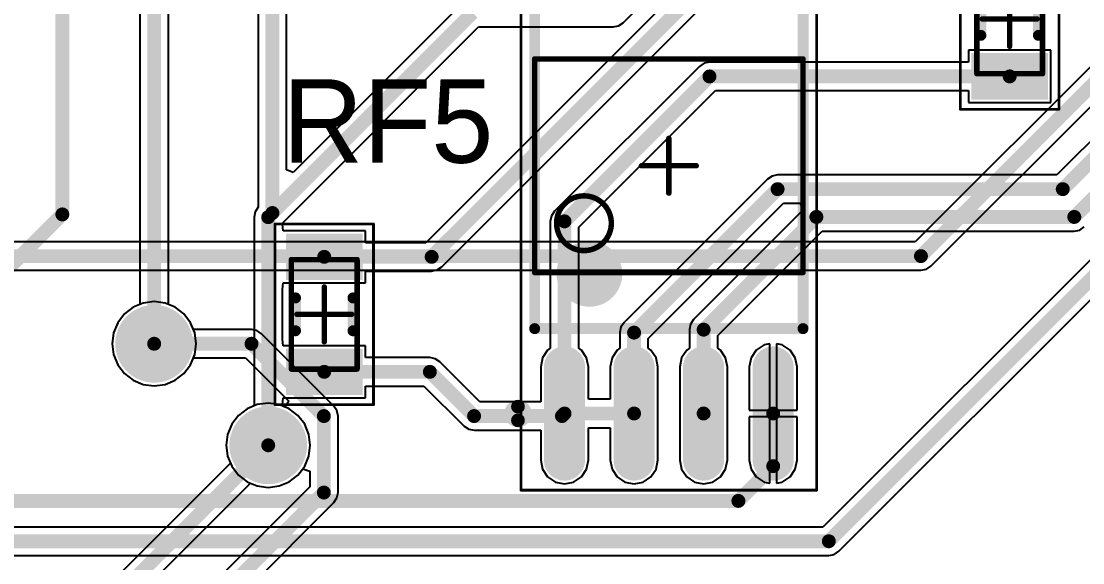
# Model space of a CAD drawing. Header units: millimetres. Extents: x 2.5 to 14.5, y 1.2 to 4.8.
# Drawn here: x 5.234 to 5.998, y 1.87 to 2.259 of the extents above; entities that cross this region are included whole.
import ezdxf

# ---------------------------------------------------------------- set-up
doc = ezdxf.new("R2010")
doc.units = ezdxf.units.MM
doc.header["$MEASUREMENT"] = 0
for name, color, linetype in [('BottomLayer', 5, 'Continuous'), ('BottomSolder', 6, 'Continuous'), ('ConnectLayer', 7, 'Continuous'), ('Mechanical13', 56, 'Continuous'), ('Mechanical15', 56, 'Continuous'), ('MultiLayer', 9, 'Continuous'), ('TopLayer', 1, 'Continuous'), ('TopOverlay', 2, 'Continuous'), ('TopPaste', 8, 'Continuous'), ('TopSolder', 216, 'Continuous'), ('ViaHoleLayer', 16, 'Continuous')]:
    doc.layers.add(name, color=color, linetype=linetype)

# ---------------------------------------------------------------- blocks, each defined once
blk = doc.blocks.new('RESC_0805_2012_19')
at = {"layer": 'Mechanical13', "const_width": 0.00394}
for points in [[(-0.03937, -0.02362), (-0.03937, 0.02362)], [(0.03937, 0.02362), (-0.03937, 0.02362)], [(0.03937, -0.02362), (0.03937, 0.02362)], [(0.03937, -0.02362), (-0.03937, -0.02362)]]:
    blk.add_lwpolyline(points, dxfattribs=at)
at = {"layer": 'Mechanical13', "const_width": 0.00197}
for points in [[(-0.04035, 0.02362, 1), (-0.03839, 0.02362, 1)], [(-0.04035, 0.02362, 1), (-0.03839, 0.02362, 1)], [(0.03839, 0.02362, 1), (0.04035, 0.02362, 1)], [(0.03839, 0.02362, 1), (0.04035, 0.02362, 1)], [(-0.04035, -0.02362, 1), (-0.03839, -0.02362, 1)], [(-0.04035, -0.02362, 1), (-0.03839, -0.02362, 1)], [(0.03839, -0.02362, 1), (0.04035, -0.02362, 1)], [(0.03839, -0.02362, 1), (0.04035, -0.02362, 1)]]:
    blk.add_lwpolyline(points, format="xyb", close=True, dxfattribs=at)
at = {"layer": 'Mechanical15'}
for points, const_width in [([(-0.06496, -0.03543), (-0.06496, 0.03543)], 0.00197), ([(0.06496, 0.03543), (-0.06496, 0.03543)], 0.00197), ([(0.06496, -0.03543), (0.06496, 0.03543)], 0.00197), ([(0, -0.01968), (0, 0.01969)], 0.00394), ([(0.01969, 0), (-0.01968, 0)], 0.00394), ([(0.06496, -0.03543), (-0.06496, -0.03543)], 0.00197)]:
    blk.add_lwpolyline(points, dxfattribs=dict(at, const_width=const_width))
for points, const_width in [([(-0.06545, 0.03543, 1), (-0.06447, 0.03543, 1)], 0.000984), ([(-0.06545, 0.03543, 1), (-0.06447, 0.03543, 1)], 0.000984), ([(0.06447, 0.03543, 1), (0.06545, 0.03543, 1)], 0.000984), ([(0.06447, 0.03543, 1), (0.06545, 0.03543, 1)], 0.000984), ([(-0.00098, 0.01969, 1), (0.00098, 0.01969, 1)], 0.00197), ([(-0.02067, 0, 1), (-0.0187, 0, 1)], 0.00197), ([(0.0187, 0, 1), (0.02067, 0, 1)], 0.00197), ([(-0.00098, -0.01968, 1), (0.00098, -0.01968, 1)], 0.00197), ([(-0.06545, -0.03543, 1), (-0.06447, -0.03543, 1)], 0.000984), ([(-0.06545, -0.03543, 1), (-0.06447, -0.03543, 1)], 0.000984), ([(0.06447, -0.03543, 1), (0.06545, -0.03543, 1)], 0.000984), ([(0.06447, -0.03543, 1), (0.06545, -0.03543, 1)], 0.000984)]:
    blk.add_lwpolyline(points, format="xyb", close=True, dxfattribs=dict(at, const_width=const_width))
at = {"layer": 'TopLayer'}
for points in [[(-0.02756, -0.02461), (-0.02756, 0.02461), (-0.05512, -0.02461), (-0.05512, 0.02461)], [(0.05512, -0.02461), (0.05512, 0.02461), (0.02756, -0.02461), (0.02756, 0.02461)]]:
    blk.add_solid(points, dxfattribs=at)
at = {"layer": 'TopOverlay', "const_width": 0.00787}
for points in [[(0.01181, 0.02067), (-0.01181, 0.02067)], [(0.01181, -0.02067), (-0.01181, -0.02067)]]:
    blk.add_lwpolyline(points, dxfattribs=at)
at = {"layer": 'TopOverlay', "const_width": 0.00394}
for points in [[(-0.01378, 0.02067, 1), (-0.00984, 0.02067, 1)], [(0.00984, 0.02067, 1), (0.01378, 0.02067, 1)], [(-0.01378, -0.02067, 1), (-0.00984, -0.02067, 1)], [(0.00984, -0.02067, 1), (0.01378, -0.02067, 1)]]:
    blk.add_lwpolyline(points, format="xyb", close=True, dxfattribs=at)
at = {"layer": 'TopPaste'}
for points in [[(-0.02756, -0.02461), (-0.02756, 0.02461), (-0.05512, -0.02461), (-0.05512, 0.02461)], [(0.05512, -0.02461), (0.05512, 0.02461), (0.02756, -0.02461), (0.02756, 0.02461)]]:
    blk.add_solid(points, dxfattribs=at)
at = {"layer": 'TopSolder'}
for points in [[(-0.02461, -0.02756), (-0.02461, 0.02756), (-0.05807, -0.02756), (-0.05807, 0.02756)], [(0.05807, -0.02756), (0.05807, 0.02756), (0.02461, -0.02756), (0.02461, 0.02756)]]:
    blk.add_solid(points, dxfattribs=at)
blk = doc.blocks.new('RESC_0805_2012_24')
at = {"layer": 'Mechanical13', "const_width": 0.00394}
for points in [[(-0.03937, -0.02362), (-0.03937, 0.02362)], [(0.03937, 0.02362), (-0.03937, 0.02362)], [(0.03937, -0.02362), (0.03937, 0.02362)], [(0.03937, -0.02362), (-0.03937, -0.02362)]]:
    blk.add_lwpolyline(points, dxfattribs=at)
at = {"layer": 'Mechanical13', "const_width": 0.00197}
for points in [[(-0.04035, 0.02362, 1), (-0.03839, 0.02362, 1)], [(-0.04035, 0.02362, 1), (-0.03839, 0.02362, 1)], [(0.03839, 0.02362, 1), (0.04035, 0.02362, 1)], [(0.03839, 0.02362, 1), (0.04035, 0.02362, 1)], [(-0.04035, -0.02362, 1), (-0.03839, -0.02362, 1)], [(-0.04035, -0.02362, 1), (-0.03839, -0.02362, 1)], [(0.03839, -0.02362, 1), (0.04035, -0.02362, 1)], [(0.03839, -0.02362, 1), (0.04035, -0.02362, 1)]]:
    blk.add_lwpolyline(points, format="xyb", close=True, dxfattribs=at)
at = {"layer": 'Mechanical15'}
for points, const_width in [([(-0.06496, -0.03543), (-0.06496, 0.03543)], 0.00197), ([(0.06496, 0.03543), (-0.06496, 0.03543)], 0.00197), ([(0.06496, -0.03543), (0.06496, 0.03543)], 0.00197), ([(0, -0.01968), (0, 0.01969)], 0.00394), ([(0.01969, 0), (-0.01968, 0)], 0.00394), ([(0.06496, -0.03543), (-0.06496, -0.03543)], 0.00197)]:
    blk.add_lwpolyline(points, dxfattribs=dict(at, const_width=const_width))
for points, const_width in [([(-0.06545, 0.03543, 1), (-0.06447, 0.03543, 1)], 0.000984), ([(-0.06545, 0.03543, 1), (-0.06447, 0.03543, 1)], 0.000984), ([(0.06447, 0.03543, 1), (0.06545, 0.03543, 1)], 0.000984), ([(0.06447, 0.03543, 1), (0.06545, 0.03543, 1)], 0.000984), ([(-0.00098, 0.01969, 1), (0.00098, 0.01969, 1)], 0.00197), ([(-0.02067, 0, 1), (-0.0187, 0, 1)], 0.00197), ([(0.0187, 0, 1), (0.02067, 0, 1)], 0.00197), ([(-0.00098, -0.01968, 1), (0.00098, -0.01968, 1)], 0.00197), ([(-0.06545, -0.03543, 1), (-0.06447, -0.03543, 1)], 0.000984), ([(-0.06545, -0.03543, 1), (-0.06447, -0.03543, 1)], 0.000984), ([(0.06447, -0.03543, 1), (0.06545, -0.03543, 1)], 0.000984), ([(0.06447, -0.03543, 1), (0.06545, -0.03543, 1)], 0.000984)]:
    blk.add_lwpolyline(points, format="xyb", close=True, dxfattribs=dict(at, const_width=const_width))
at = {"layer": 'TopLayer'}
for points in [[(-0.02756, -0.02461), (-0.02756, 0.02461), (-0.05512, -0.02461), (-0.05512, 0.02461)], [(0.05512, -0.02461), (0.05512, 0.02461), (0.02756, -0.02461), (0.02756, 0.02461)]]:
    blk.add_solid(points, dxfattribs=at)
at = {"layer": 'TopOverlay', "const_width": 0.00787}
for points in [[(0.01181, 0.02067), (-0.01181, 0.02067)], [(0.01181, -0.02067), (-0.01181, -0.02067)]]:
    blk.add_lwpolyline(points, dxfattribs=at)
at = {"layer": 'TopOverlay', "const_width": 0.00394}
for points in [[(-0.01378, 0.02067, 1), (-0.00984, 0.02067, 1)], [(0.00984, 0.02067, 1), (0.01378, 0.02067, 1)], [(-0.01378, -0.02067, 1), (-0.00984, -0.02067, 1)], [(0.00984, -0.02067, 1), (0.01378, -0.02067, 1)]]:
    blk.add_lwpolyline(points, format="xyb", close=True, dxfattribs=at)
at = {"layer": 'TopPaste'}
for points in [[(-0.02756, -0.02461), (-0.02756, 0.02461), (-0.05512, -0.02461), (-0.05512, 0.02461)], [(0.05512, -0.02461), (0.05512, 0.02461), (0.02756, -0.02461), (0.02756, 0.02461)]]:
    blk.add_solid(points, dxfattribs=at)
at = {"layer": 'TopSolder'}
for points in [[(-0.02461, -0.02756), (-0.02461, 0.02756), (-0.05807, -0.02756), (-0.05807, 0.02756)], [(0.05807, -0.02756), (0.05807, 0.02756), (0.02461, -0.02756), (0.02461, 0.02756)]]:
    blk.add_solid(points, dxfattribs=at)
blk = doc.blocks.new('SOIC127P1030X265_8N_131')
at = {"layer": 'Mechanical13', "const_width": 0.00394}
for points in [[(-0.07677, 0.09646), (-0.07677, -0.09646)], [(-0.07677, 0.09646), (0.07677, 0.09646)], [(0.07677, 0.09646), (0.07677, -0.09646)], [(-0.07677, -0.09646), (0.07677, -0.09646)]]:
    blk.add_lwpolyline(points, dxfattribs=at)
at = {"layer": 'Mechanical13'}
for points, const_width in [([(-0.07776, 0.09646, 1), (-0.07579, 0.09646, 1)], 0.00197), ([(-0.07776, 0.09646, 1), (-0.07579, 0.09646, 1)], 0.00197), ([(0.07579, 0.09646, 1), (0.07776, 0.09646, 1)], 0.00197), ([(0.07579, 0.09646, 1), (0.07776, 0.09646, 1)], 0.00197), ([(-0.02165, 0.06102, 1), (-0.06102, 0.06102, 1)], 0.00394), ([(-0.06201, 0.06102, 1), (-0.06004, 0.06102, 1)], 0.00197), ([(-0.02264, 0.06102, 1), (-0.02067, 0.06102, 1)], 0.00197), ([(-0.07776, -0.09646, 1), (-0.07579, -0.09646, 1)], 0.00197), ([(-0.07776, -0.09646, 1), (-0.07579, -0.09646, 1)], 0.00197), ([(0.07579, -0.09646, 1), (0.07776, -0.09646, 1)], 0.00197), ([(0.07579, -0.09646, 1), (0.07776, -0.09646, 1)], 0.00197)]:
    blk.add_lwpolyline(points, format="xyb", close=True, dxfattribs=dict(at, const_width=const_width))
at = {"layer": 'Mechanical15'}
for points, const_width in [([(-0.23327, 0.1063), (-0.23327, -0.1063)], 0.00197), ([(-0.23327, 0.1063), (0.23327, 0.1063)], 0.00197), ([(0.23327, 0.1063), (0.23327, -0.1063)], 0.00197), ([(0, 0.01968), (0, -0.01969)], 0.00394), ([(-0.01968, 0), (0.01969, 0)], 0.00394), ([(-0.23327, -0.1063), (0.23327, -0.1063)], 0.00197)]:
    blk.add_lwpolyline(points, dxfattribs=dict(at, const_width=const_width))
for points, const_width in [([(-0.23376, 0.1063, 1), (-0.23278, 0.1063, 1)], 0.000984), ([(-0.23376, 0.1063, 1), (-0.23278, 0.1063, 1)], 0.000984), ([(0.23278, 0.1063, 1), (0.23376, 0.1063, 1)], 0.000984), ([(0.23278, 0.1063, 1), (0.23376, 0.1063, 1)], 0.000984), ([(-0.00098, 0.01968, 1), (0.00098, 0.01968, 1)], 0.00197), ([(-0.02067, 0, 1), (-0.0187, 0, 1)], 0.00197), ([(0.0187, 0, 1), (0.02067, 0, 1)], 0.00197), ([(-0.00098, -0.01969, 1), (0.00098, -0.01969, 1)], 0.00197), ([(-0.23376, -0.1063, 1), (-0.23278, -0.1063, 1)], 0.000984), ([(-0.23376, -0.1063, 1), (-0.23278, -0.1063, 1)], 0.000984), ([(0.23278, -0.1063, 1), (0.23376, -0.1063, 1)], 0.000984), ([(0.23278, -0.1063, 1), (0.23376, -0.1063, 1)], 0.000984)]:
    blk.add_lwpolyline(points, format="xyb", close=True, dxfattribs=dict(at, const_width=const_width))
at = {"layer": 'TopLayer', "const_width": 0.02362}
for points in [[(-0.21161, 0.075), (-0.14469, 0.075)], [(0.14469, 0.075), (0.21161, 0.075)], [(-0.21161, 0.025), (-0.14469, 0.025)], [(0.14469, 0.025), (0.21161, 0.025)], [(-0.21161, -0.025), (-0.14469, -0.025)], [(0.14469, -0.025), (0.21161, -0.025)], [(-0.21161, -0.075), (-0.14469, -0.075)], [(0.14469, -0.075), (0.21161, -0.075)]]:
    blk.add_lwpolyline(points, dxfattribs=at)
at = {"layer": 'TopLayer', "const_width": 0.01181}
for points in [[(-0.21752, 0.075, 1), (-0.20571, 0.075, 1)], [(-0.15059, 0.075, 1), (-0.13878, 0.075, 1)], [(0.13878, 0.075, 1), (0.15059, 0.075, 1)], [(0.20571, 0.075, 1), (0.21752, 0.075, 1)], [(-0.21752, 0.025, 1), (-0.20571, 0.025, 1)], [(-0.15059, 0.025, 1), (-0.13878, 0.025, 1)], [(0.13878, 0.025, 1), (0.15059, 0.025, 1)], [(0.20571, 0.025, 1), (0.21752, 0.025, 1)], [(-0.21752, -0.025, 1), (-0.20571, -0.025, 1)], [(-0.15059, -0.025, 1), (-0.13878, -0.025, 1)], [(0.13878, -0.025, 1), (0.15059, -0.025, 1)], [(0.20571, -0.025, 1), (0.21752, -0.025, 1)], [(-0.21752, -0.075, 1), (-0.20571, -0.075, 1)], [(-0.15059, -0.075, 1), (-0.13878, -0.075, 1)], [(0.13878, -0.075, 1), (0.15059, -0.075, 1)], [(0.20571, -0.075, 1), (0.21752, -0.075, 1)]]:
    blk.add_lwpolyline(points, format="xyb", close=True, dxfattribs=at)
at = {"layer": 'TopOverlay'}
for points, const_width in [([(-0.17323, 0.10846, 1), (-0.18307, 0.10846, 1)], 0.00984), ([(-0.18553, 0.10846, 1), (-0.18061, 0.10846, 1)], 0.00492), ([(-0.17569, 0.10846, 1), (-0.17077, 0.10846, 1)], 0.00492), ([(-0.11909, 0.09646, 1), (-0.11516, 0.09646, 1)], 0.00394), ([(-0.11909, 0.09646, 1), (-0.11516, 0.09646, 1)], 0.00394), ([(0.11516, 0.09646, 1), (0.11909, 0.09646, 1)], 0.00394), ([(0.11516, 0.09646, 1), (0.11909, 0.09646, 1)], 0.00394), ([(-0.06594, 0.05709, 1), (-0.08957, 0.05709, 1)], 0.02362), ([(-0.09547, 0.05709, 1), (-0.08366, 0.05709, 1)], 0.01181), ([(-0.07185, 0.05709, 1), (-0.06004, 0.05709, 1)], 0.01181), ([(-0.11909, -0.09646, 1), (-0.11516, -0.09646, 1)], 0.00394), ([(-0.11909, -0.09646, 1), (-0.11516, -0.09646, 1)], 0.00394), ([(0.11516, -0.09646, 1), (0.11909, -0.09646, 1)], 0.00394), ([(0.11516, -0.09646, 1), (0.11909, -0.09646, 1)], 0.00394)]:
    blk.add_lwpolyline(points, format="xyb", close=True, dxfattribs=dict(at, const_width=const_width))
at = {"layer": 'TopOverlay', "const_width": 0.00787}
for points in [[(-0.11713, 0.09646), (-0.11713, -0.09646)], [(-0.11713, 0.09646), (0.11713, 0.09646)], [(0.11713, 0.09646), (0.11713, -0.09646)], [(-0.11713, -0.09646), (0.11713, -0.09646)]]:
    blk.add_lwpolyline(points, dxfattribs=at)
at = {"layer": 'TopPaste', "const_width": 0.02362}
for points in [[(-0.21161, 0.075), (-0.14469, 0.075)], [(0.14469, 0.075), (0.21161, 0.075)], [(-0.21161, 0.025), (-0.14469, 0.025)], [(0.14469, 0.025), (0.21161, 0.025)], [(-0.21161, -0.025), (-0.14469, -0.025)], [(0.14469, -0.025), (0.21161, -0.025)], [(-0.21161, -0.075), (-0.14469, -0.075)], [(0.14469, -0.075), (0.21161, -0.075)]]:
    blk.add_lwpolyline(points, dxfattribs=at)
at = {"layer": 'TopPaste', "const_width": 0.01181}
for points in [[(-0.21752, 0.075, 1), (-0.20571, 0.075, 1)], [(-0.15059, 0.075, 1), (-0.13878, 0.075, 1)], [(0.13878, 0.075, 1), (0.15059, 0.075, 1)], [(0.20571, 0.075, 1), (0.21752, 0.075, 1)], [(-0.21752, 0.025, 1), (-0.20571, 0.025, 1)], [(-0.15059, 0.025, 1), (-0.13878, 0.025, 1)], [(0.13878, 0.025, 1), (0.15059, 0.025, 1)], [(0.20571, 0.025, 1), (0.21752, 0.025, 1)], [(-0.21752, -0.025, 1), (-0.20571, -0.025, 1)], [(-0.15059, -0.025, 1), (-0.13878, -0.025, 1)], [(0.13878, -0.025, 1), (0.15059, -0.025, 1)], [(0.20571, -0.025, 1), (0.21752, -0.025, 1)], [(-0.21752, -0.075, 1), (-0.20571, -0.075, 1)], [(-0.15059, -0.075, 1), (-0.13878, -0.075, 1)], [(0.13878, -0.075, 1), (0.15059, -0.075, 1)], [(0.20571, -0.075, 1), (0.21752, -0.075, 1)]]:
    blk.add_lwpolyline(points, format="xyb", close=True, dxfattribs=at)
at = {"layer": 'TopSolder', "const_width": 0.02953}
for points in [[(-0.21161, 0.075), (-0.14469, 0.075)], [(0.14469, 0.075), (0.21161, 0.075)], [(-0.21161, 0.025), (-0.14469, 0.025)], [(0.14469, 0.025), (0.21161, 0.025)], [(-0.21161, -0.025), (-0.14469, -0.025)], [(0.14469, -0.025), (0.21161, -0.025)], [(-0.21161, -0.075), (-0.14469, -0.075)], [(0.14469, -0.075), (0.21161, -0.075)]]:
    blk.add_lwpolyline(points, dxfattribs=at)
at = {"layer": 'TopSolder', "const_width": 0.01476}
for points in [[(-0.219, 0.075, 1), (-0.20423, 0.075, 1)], [(-0.15207, 0.075, 1), (-0.1373, 0.075, 1)], [(0.1373, 0.075, 1), (0.15207, 0.075, 1)], [(0.20423, 0.075, 1), (0.219, 0.075, 1)], [(-0.219, 0.025, 1), (-0.20423, 0.025, 1)], [(-0.15207, 0.025, 1), (-0.1373, 0.025, 1)], [(0.1373, 0.025, 1), (0.15207, 0.025, 1)], [(0.20423, 0.025, 1), (0.219, 0.025, 1)], [(-0.219, -0.025, 1), (-0.20423, -0.025, 1)], [(-0.15207, -0.025, 1), (-0.1373, -0.025, 1)], [(0.1373, -0.025, 1), (0.15207, -0.025, 1)], [(0.20423, -0.025, 1), (0.219, -0.025, 1)], [(-0.219, -0.075, 1), (-0.20423, -0.075, 1)], [(-0.15207, -0.075, 1), (-0.1373, -0.075, 1)], [(0.1373, -0.075, 1), (0.15207, -0.075, 1)], [(0.20423, -0.075, 1), (0.219, -0.075, 1)]]:
    blk.add_lwpolyline(points, format="xyb", close=True, dxfattribs=at)

msp = doc.modelspace()

# ---------------------------------------------------------------- linework, layer by layer
at = {"layer": 'BottomLayer', "const_width": 0.01}
for points in [[(5.88123, 2.09), (6.72123, 2.93)], [(2.945, 2.09), (5.88123, 2.09)], [(5.33, 2.027), (5.4, 2.027)], [(5.4, 2.027), (5.452, 1.975)], [(5.452, 1.92), (5.452, 1.975)], [(5.08, 1.622), (5.412, 1.954)], [(5.125, 1.593), (5.452, 1.92)]]:
    msp.add_lwpolyline(points, dxfattribs=at)
at = {"layer": 'BottomLayer'}
for points, const_width in [([(5.87873, 2.09, 1), (5.88373, 2.09, 1)], 0.005), ([(5.87873, 2.09, 1), (5.88373, 2.09, 1)], 0.005), ([(5.3175, 2.027, 1), (5.3425, 2.027, 1)], 0.025), ([(5.3275, 2.027, 1), (5.3325, 2.027, 1)], 0.005), ([(5.3975, 2.027, 1), (5.4025, 2.027, 1)], 0.005), ([(5.3975, 2.027, 1), (5.4025, 2.027, 1)], 0.005), ([(5.3995, 1.954, 1), (5.4245, 1.954, 1)], 0.025), ([(5.4495, 1.975, 1), (5.4545, 1.975, 1)], 0.005), ([(5.4495, 1.975, 1), (5.4545, 1.975, 1)], 0.005), ([(5.4095, 1.954, 1), (5.4145, 1.954, 1)], 0.005), ([(5.4495, 1.92, 1), (5.4545, 1.92, 1)], 0.005), ([(5.4495, 1.92, 1), (5.4545, 1.92, 1)], 0.005)]:
    msp.add_lwpolyline(points, format="xyb", close=True, dxfattribs=dict(at, const_width=const_width))
at = {"layer": 'BottomSolder', "const_width": 0.02795}
for points in [[(5.31602, 2.027, 1), (5.34398, 2.027, 1)], [(5.39802, 1.954, 1), (5.42598, 1.954, 1)]]:
    msp.add_lwpolyline(points, format="xyb", close=True, dxfattribs=at)
at = {"layer": 'ConnectLayer'}
for p, q in [((6.71402, 2.93721), (5.877, 2.1002)), ((5.88844, 2.08279), (6.72545, 2.9198)), ((5.7129, 2.28732), (5.52526, 2.09968)), ((5.3198, 2.28), (5.3198, 2.05525)), ((5.3402, 2.05525), (5.3402, 2.27578)), ((5.5367, 2.08228), (5.73221, 2.27779)), ((5.4048, 2.27106), (5.4048, 2.12522)), ((5.4252, 2.15215), (5.4252, 2.27106)), ((5.55179, 2.27221), (5.42982, 2.15023)), ((5.66721, 2.25779), (5.68221, 2.27279)), ((5.4222, 2.11378), (5.56322, 2.2548)), ((5.56322, 2.2548), (5.66, 2.2548)), ((5.66, 2.2548), (5.6639, 2.25558)), ((5.6639, 2.25558), (5.66721, 2.25779)), ((5.97461, 2.23799), (5.91539, 2.23799)), ((5.91539, 2.23799), (5.91539, 2.22941)), ((5.97461, 2.20043), (5.97461, 2.23799)), ((5.72531, 2.22863), (5.722, 2.22642)), ((5.72921, 2.22941), (5.72531, 2.22863)), ((5.91539, 2.22941), (5.72921, 2.22941)), ((5.722, 2.22642), (5.61779, 2.12221)), ((6.0448, 2.21422), (5.97895, 2.14837)), ((5.6352, 2.11078), (5.73344, 2.20902)), ((5.73344, 2.20902), (5.91539, 2.20902)), ((5.91539, 2.20902), (5.91539, 2.20043)), ((5.91539, 2.20043), (5.97461, 2.20043)), ((6.1048, 2.18922), (5.81078, 1.8952)), ((5.82221, 1.87779), (6.12221, 2.17779)), ((5.42982, 2.15023), (5.4252, 2.15215)), ((5.77096, 2.14538), (5.66779, 2.04221)), ((5.77427, 2.14759), (5.77096, 2.14538)), ((5.77817, 2.14837), (5.77427, 2.14759)), ((5.97895, 2.14837), (5.77817, 2.14837)), ((5.40258, 2.1219), (5.4018, 2.118)), ((5.40479, 2.12521), (5.40258, 2.1219)), ((5.4048, 2.12522), (5.40479, 2.12521)), ((5.61779, 2.12221), (5.61558, 2.1189)), ((5.6852, 2.03078), (5.7824, 2.12798)), ((5.79643, 2.12298), (5.71779, 2.04434)), ((5.7824, 2.12798), (5.79436, 2.12798)), ((5.79436, 2.12798), (5.79643, 2.12298)), ((5.4018, 2.118), (5.4018, 1.98225)), ((5.61558, 2.1189), (5.6148, 2.115)), ((5.6148, 2.115), (5.6148, 2.02372)), ((5.4222, 2.11307), (5.4222, 2.11378)), ((5.42266, 2.10827), (5.4222, 2.11307)), ((5.48187, 2.10827), (5.42266, 2.10827)), ((5.48187, 2.09968), (5.48187, 2.10827)), ((5.6352, 2.02372), (5.6352, 2.11078)), ((5.7352, 2.0329), (5.81027, 2.10798)), ((5.81027, 2.10798), (5.99146, 2.10798)), ((5.99146, 2.10798), (5.99536, 2.10875)), ((5.99536, 2.10875), (5.99867, 2.11096)), ((5.877, 2.1002), (2.945, 2.1002)), ((5.52526, 2.09968), (5.48187, 2.09968)), ((2.94922, 2.0798), (5.88123, 2.0798)), ((5.48187, 2.07071), (5.48187, 2.07929)), ((5.48187, 2.07929), (5.52949, 2.07929)), ((5.52949, 2.07929), (5.53339, 2.08007)), ((5.53339, 2.08007), (5.5367, 2.08228)), ((5.88123, 2.0798), (5.88513, 2.08058)), ((5.88513, 2.08058), (5.88844, 2.08279)), ((5.4222, 2.0659), (5.42266, 2.07071)), ((5.42266, 2.07071), (5.4272, 2.07071)), ((5.4272, 2.07071), (5.48187, 2.07071)), ((5.4222, 2.0304), (5.4222, 2.0659)), ((5.31487, 2.05321), (5.3086, 2.0484)), ((5.31487, 2.05321), (5.3086, 2.0484)), ((5.32217, 2.05623), (5.31487, 2.05321)), ((5.3198, 2.05525), (5.31487, 2.05321)), ((5.33, 2.05726), (5.32217, 2.05623)), ((5.33783, 2.05623), (5.33, 2.05726)), ((5.34513, 2.05321), (5.33783, 2.05623)), ((5.34513, 2.05321), (5.3402, 2.05525)), ((5.3514, 2.0484), (5.34513, 2.05321)), ((5.3514, 2.0484), (5.34513, 2.05321)), ((5.3086, 2.0484), (5.3038, 2.04213)), ((5.3086, 2.0484), (5.3038, 2.04213)), ((5.35621, 2.04213), (5.3514, 2.0484)), ((5.35621, 2.04213), (5.3514, 2.0484)), ((5.3038, 2.04213), (5.30077, 2.03483)), ((5.3038, 2.04213), (5.30077, 2.03483)), ((5.35825, 2.0372), (5.35621, 2.04213)), ((5.35923, 2.03483), (5.35621, 2.04213)), ((5.66558, 2.0389), (5.6648, 2.035)), ((5.66779, 2.04221), (5.66558, 2.0389)), ((5.71558, 2.04103), (5.7148, 2.03713)), ((5.71779, 2.04434), (5.71558, 2.04103)), ((5.30077, 2.03483), (5.29974, 2.027)), ((5.30077, 2.03483), (5.29974, 2.027)), ((5.4, 2.0372), (5.35825, 2.0372)), ((5.36026, 2.027), (5.35923, 2.03483)), ((5.4039, 2.03642), (5.4, 2.0372)), ((5.40721, 2.03421), (5.4039, 2.03642)), ((5.45921, 1.98221), (5.40721, 2.03421)), ((5.42266, 2.02559), (5.4222, 2.0304)), ((5.6648, 2.035), (5.6648, 2.02372)), ((5.6852, 2.02372), (5.6852, 2.03078)), ((5.7148, 2.03713), (5.7148, 2.02372)), ((5.7352, 2.02372), (5.7352, 2.0329)), ((5.29974, 2.027), (5.30077, 2.01917)), ((5.29974, 2.027), (5.30077, 2.01917)), ((5.35923, 2.01917), (5.36026, 2.027)), ((5.48187, 2.02559), (5.42266, 2.02559)), ((5.48187, 2.01701), (5.48187, 2.02559)), ((5.61288, 2.02243), (5.60916, 2.01687)), ((5.6148, 2.02372), (5.61288, 2.02243)), ((5.63712, 2.02243), (5.6352, 2.02372)), ((5.64084, 2.01687), (5.63712, 2.02243)), ((5.66288, 2.02243), (5.65916, 2.01687)), ((5.6648, 2.02372), (5.66288, 2.02243)), ((5.68712, 2.02243), (5.6852, 2.02372)), ((5.69084, 2.01687), (5.68712, 2.02243)), ((5.71288, 2.02243), (5.70916, 2.01687)), ((5.7148, 2.02372), (5.71288, 2.02243)), ((5.73712, 2.02243), (5.7352, 2.02372)), ((5.74084, 2.01687), (5.73712, 2.02243)), ((5.76288, 2.02243), (5.75916, 2.01687)), ((5.76844, 2.02615), (5.76288, 2.02243)), ((5.7725, 2.02696), (5.76844, 2.02615)), ((5.7725, 1.97935), (5.7725, 2.02696)), ((5.78156, 2.02615), (5.7775, 2.02696)), ((5.7775, 2.02696), (5.7775, 1.97935)), ((5.78712, 2.02243), (5.78156, 2.02615)), ((5.79084, 2.01687), (5.78712, 2.02243)), ((5.30077, 2.01917), (5.3038, 2.01187)), ((5.30077, 2.01917), (5.3038, 2.01187)), ((5.35621, 2.01187), (5.35923, 2.01917)), ((5.35621, 2.01187), (5.35825, 2.0168)), ((5.35825, 2.0168), (5.39578, 2.0168)), ((5.39578, 2.0168), (5.42685, 1.98573)), ((5.52819, 2.01701), (5.48187, 2.01701)), ((5.53209, 2.01623), (5.52819, 2.01701)), ((5.5354, 2.01402), (5.53209, 2.01623)), ((5.60916, 2.01687), (5.60786, 2.01031)), ((5.64214, 2.01031), (5.64084, 2.01687)), ((5.65916, 2.01687), (5.65786, 2.01031)), ((5.69214, 2.01031), (5.69084, 2.01687)), ((5.70916, 2.01687), (5.70786, 2.01031)), ((5.74214, 2.01031), (5.74084, 2.01687)), ((5.75916, 2.01687), (5.75786, 2.01031)), ((5.79214, 2.01031), (5.79084, 2.01687)), ((5.3038, 2.01187), (5.3086, 2.0056)), ((5.3038, 2.01187), (5.3086, 2.0056)), ((5.3514, 2.0056), (5.35621, 2.01187)), ((5.3514, 2.0056), (5.35621, 2.01187)), ((5.56423, 1.9852), (5.5354, 2.01402)), ((5.60786, 2.01031), (5.60786, 1.9852)), ((5.64214, 1.98705), (5.64214, 2.01031)), ((5.65786, 2.01031), (5.65786, 1.98705)), ((5.69214, 1.94339), (5.69214, 2.01031)), ((5.70786, 2.01031), (5.70786, 1.94339)), ((5.74214, 1.94339), (5.74214, 2.01031)), ((5.75786, 2.01031), (5.75786, 1.97935)), ((5.79214, 1.97935), (5.79214, 2.01031)), ((5.3086, 2.0056), (5.31487, 2.0008)), ((5.3086, 2.0056), (5.31487, 2.0008)), ((5.31487, 2.0008), (5.32217, 1.99777)), ((5.31487, 2.0008), (5.32217, 1.99777)), ((5.33783, 1.99777), (5.34513, 2.0008)), ((5.33783, 1.99777), (5.34513, 2.0008)), ((5.34513, 2.0008), (5.3514, 2.0056)), ((5.34513, 2.0008), (5.3514, 2.0056)), ((5.32217, 1.99777), (5.33, 1.99674)), ((5.32217, 1.99777), (5.33, 1.99674)), ((5.33, 1.99674), (5.33783, 1.99777)), ((5.33, 1.99674), (5.33783, 1.99777)), ((5.48187, 1.98803), (5.48187, 1.99662)), ((5.48187, 1.99662), (5.52397, 1.99662)), ((5.52397, 1.99662), (5.55279, 1.96779)), ((5.412, 1.98426), (5.40417, 1.98323)), ((5.41983, 1.98323), (5.412, 1.98426)), ((5.4222, 1.98323), (5.42266, 1.98803)), ((5.42266, 1.98803), (5.4272, 1.98803)), ((5.42685, 1.98573), (5.42401, 1.9815)), ((5.4272, 1.98803), (5.48187, 1.98803)), ((5.60786, 1.9852), (5.56423, 1.9852)), ((5.65786, 1.98705), (5.64214, 1.98705)), ((5.39687, 1.9802), (5.3906, 1.9754)), ((5.39687, 1.9802), (5.3906, 1.9754)), ((5.40417, 1.98323), (5.39687, 1.9802)), ((5.4018, 1.98225), (5.39687, 1.9802)), ((5.42401, 1.9815), (5.41983, 1.98323)), ((5.4222, 1.98225), (5.4222, 1.98323)), ((5.42713, 1.9802), (5.4222, 1.98225)), ((5.4334, 1.9754), (5.42713, 1.9802)), ((5.46142, 1.9789), (5.45921, 1.98221)), ((5.4622, 1.975), (5.46142, 1.9789)), ((5.75786, 1.97935), (5.7725, 1.97935)), ((5.7775, 1.97935), (5.79214, 1.97935)), ((5.38579, 1.96913), (5.38277, 1.96183)), ((5.38579, 1.96913), (5.38277, 1.96183)), ((5.3906, 1.9754), (5.38579, 1.96913)), ((5.3906, 1.9754), (5.38579, 1.96913)), ((5.4382, 1.96913), (5.4334, 1.9754)), ((5.44123, 1.96183), (5.4382, 1.96913)), ((5.4622, 1.92), (5.4622, 1.975)), ((5.7725, 1.97435), (5.75786, 1.97435)), ((5.75786, 1.97435), (5.75786, 1.94339)), ((5.7725, 1.92674), (5.7725, 1.97435)), ((5.79214, 1.97435), (5.7775, 1.97435)), ((5.7775, 1.97435), (5.7775, 1.92674)), ((5.79214, 1.94339), (5.79214, 1.97435)), ((5.38277, 1.96183), (5.38174, 1.954)), ((5.38277, 1.96183), (5.38174, 1.954)), ((5.44226, 1.954), (5.44123, 1.96183)), ((5.55279, 1.96779), (5.5561, 1.96558)), ((5.5561, 1.96558), (5.56, 1.9648)), ((5.56, 1.9648), (5.60786, 1.9648)), ((5.60786, 1.9648), (5.60786, 1.94339)), ((5.64214, 1.94339), (5.64214, 1.96665)), ((5.64214, 1.96665), (5.65786, 1.96665)), ((5.65786, 1.96665), (5.65786, 1.94339)), ((5.38174, 1.954), (5.38277, 1.94617)), ((5.38174, 1.954), (5.38277, 1.94617)), ((5.44123, 1.94617), (5.44226, 1.954)), ((5.38277, 1.94617), (5.38482, 1.94123)), ((5.38277, 1.94617), (5.38579, 1.93887)), ((5.4382, 1.93887), (5.44123, 1.94617)), ((5.38482, 1.94123), (5.07279, 1.62921)), ((5.38579, 1.93887), (5.3906, 1.9326)), ((5.4334, 1.9326), (5.4382, 1.93887)), ((5.60786, 1.94339), (5.60916, 1.93683)), ((5.64084, 1.93683), (5.64214, 1.94339)), ((5.65786, 1.94339), (5.65916, 1.93683)), ((5.69084, 1.93683), (5.69214, 1.94339)), ((5.70786, 1.94339), (5.70916, 1.93683)), ((5.74084, 1.93683), (5.74214, 1.94339)), ((5.75786, 1.94339), (5.75916, 1.93683)), ((5.79084, 1.93683), (5.79214, 1.94339)), ((5.3906, 1.9326), (5.39687, 1.92779)), ((5.42713, 1.92779), (5.4334, 1.9326)), ((5.42713, 1.92779), (5.4334, 1.9326)), ((5.4334, 1.9326), (5.4368, 1.93704)), ((5.4368, 1.93704), (5.4418, 1.93535)), ((5.4418, 1.93535), (5.4418, 1.92422)), ((5.60916, 1.93683), (5.61288, 1.93127)), ((5.61288, 1.93127), (5.61844, 1.92755)), ((5.63156, 1.92755), (5.63712, 1.93127)), ((5.63712, 1.93127), (5.64084, 1.93683)), ((5.65916, 1.93683), (5.66288, 1.93127)), ((5.66288, 1.93127), (5.66844, 1.92755)), ((5.68156, 1.92755), (5.68712, 1.93127)), ((5.68712, 1.93127), (5.69084, 1.93683)), ((5.70916, 1.93683), (5.71288, 1.93127)), ((5.71288, 1.93127), (5.71844, 1.92755)), ((5.73156, 1.92755), (5.73712, 1.93127)), ((5.73712, 1.93127), (5.74084, 1.93683)), ((5.75916, 1.93683), (5.76288, 1.93127)), ((5.76288, 1.93127), (5.76844, 1.92755)), ((5.78156, 1.92755), (5.78712, 1.93127)), ((5.78712, 1.93127), (5.79084, 1.93683)), ((5.0902, 1.61778), (5.39923, 1.92682)), ((5.4418, 1.92422), (5.11779, 1.60021)), ((5.39687, 1.92779), (5.40417, 1.92477)), ((5.39923, 1.92682), (5.40417, 1.92477)), ((5.40417, 1.92477), (5.412, 1.92374)), ((5.40417, 1.92477), (5.412, 1.92374)), ((5.412, 1.92374), (5.41983, 1.92477)), ((5.412, 1.92374), (5.41983, 1.92477)), ((5.41983, 1.92477), (5.42713, 1.92779)), ((5.41983, 1.92477), (5.42713, 1.92779)), ((5.61844, 1.92755), (5.625, 1.92625)), ((5.625, 1.92625), (5.63156, 1.92755)), ((5.66844, 1.92755), (5.675, 1.92625)), ((5.675, 1.92625), (5.68156, 1.92755)), ((5.71844, 1.92755), (5.725, 1.92625)), ((5.725, 1.92625), (5.73156, 1.92755)), ((5.76844, 1.92755), (5.7725, 1.92674)), ((5.7775, 1.92674), (5.78156, 1.92755)), ((5.45921, 1.91279), (5.46142, 1.9161)), ((5.46142, 1.9161), (5.4622, 1.92)), ((5.1352, 1.58878), (5.45921, 1.91279)), ((5.81078, 1.8952), (5.03922, 1.8952)), ((5.8189, 1.87558), (5.82221, 1.87779)), ((5.035, 1.8748), (5.815, 1.8748)), ((5.815, 1.8748), (5.8189, 1.87558))]:
    msp.add_line(p, q, dxfattribs=at)
at = {"layer": 'MultiLayer', "const_width": 0.025}
for points in [[(5.3175, 2.027, 1), (5.3425, 2.027, 1)], [(5.3995, 1.954, 1), (5.4245, 1.954, 1)]]:
    msp.add_lwpolyline(points, format="xyb", close=True, dxfattribs=at)
at = {"layer": 'TopLayer', "const_width": 0.01}
for points in [[(5.264, 2.12), (5.264, 2.32)], [(5.415, 2.121), (5.415, 2.29083)], [(5.52949, 2.08949), (5.725, 2.285)], [(5.33, 2.027), (5.33, 2.28)], [(5.415, 2.121), (5.559, 2.265)], [(5.625, 2.115), (5.72921, 2.21921)], [(5.72921, 2.21921), (5.945, 2.21921)], [(5.98317, 2.13817), (6.055, 2.21)], [(5.99146, 2.11817), (6.075, 2.20172)], [(5.815, 1.885), (6.115, 2.185)], [(5.675, 2.035), (5.77817, 2.13817)], [(5.77817, 2.13817), (5.98317, 2.13817)], [(5.203, 2.059), (5.264, 2.12)], [(5.412, 2.118), (5.415, 2.121)], [(5.412, 1.954), (5.412, 2.118)], [(5.725, 2.03713), (5.80605, 2.11817)], [(5.80605, 2.11817), (5.99146, 2.11817)], [(5.625, 1.97685), (5.625, 2.115)], [(5.45227, 2.08949), (5.52949, 2.08949)], [(5.675, 1.97685), (5.675, 2.035)], [(5.725, 1.97685), (5.725, 2.03713)], [(5.45227, 2.00681), (5.52819, 2.00681)], [(5.52819, 2.00681), (5.56, 1.975)], [(5.56, 1.975), (5.62315, 1.975)], [(5.62315, 1.975), (5.625, 1.97685)], [(5.625, 1.97685), (5.675, 1.97685)], [(5.775, 1.939), (5.775, 1.97685)], [(5.75, 1.914), (5.775, 1.939)], [(5.048, 1.914), (5.75, 1.914)], [(5.035, 1.885), (5.815, 1.885)]]:
    msp.add_lwpolyline(points, dxfattribs=at)
at = {"layer": 'TopLayer'}
for points, const_width in [([(5.72671, 2.21921, 1), (5.73171, 2.21921, 1)], 0.005), ([(5.72671, 2.21921, 1), (5.73171, 2.21921, 1)], 0.005), ([(5.9425, 2.21921, 1), (5.9475, 2.21921, 1)], 0.005), ([(5.77567, 2.13817, 1), (5.78067, 2.13817, 1)], 0.005), ([(5.77567, 2.13817, 1), (5.78067, 2.13817, 1)], 0.005), ([(5.98067, 2.13817, 1), (5.98567, 2.13817, 1)], 0.005), ([(5.98067, 2.13817, 1), (5.98567, 2.13817, 1)], 0.005), ([(5.2615, 2.12, 1), (5.2665, 2.12, 1)], 0.005), ([(5.2615, 2.12, 1), (5.2665, 2.12, 1)], 0.005), ([(5.4095, 2.118, 1), (5.4145, 2.118, 1)], 0.005), ([(5.4095, 2.118, 1), (5.4145, 2.118, 1)], 0.005), ([(5.4125, 2.121, 1), (5.4175, 2.121, 1)], 0.005), ([(5.4125, 2.121, 1), (5.4175, 2.121, 1)], 0.005), ([(5.4125, 2.121, 1), (5.4175, 2.121, 1)], 0.005), ([(5.80355, 2.11817, 1), (5.80855, 2.11817, 1)], 0.005), ([(5.80355, 2.11817, 1), (5.80855, 2.11817, 1)], 0.005), ([(5.98896, 2.11817, 1), (5.99396, 2.11817, 1)], 0.005), ([(5.98896, 2.11817, 1), (5.99396, 2.11817, 1)], 0.005), ([(5.6225, 2.115, 1), (5.6275, 2.115, 1)], 0.005), ([(5.6225, 2.115, 1), (5.6275, 2.115, 1)], 0.005), ([(5.44977, 2.08949, 1), (5.45477, 2.08949, 1)], 0.005), ([(5.52699, 2.08949, 1), (5.53199, 2.08949, 1)], 0.005), ([(5.52699, 2.08949, 1), (5.53199, 2.08949, 1)], 0.005), ([(5.3175, 2.027, 1), (5.3425, 2.027, 1)], 0.025), ([(5.6725, 2.035, 1), (5.6775, 2.035, 1)], 0.005), ([(5.6725, 2.035, 1), (5.6775, 2.035, 1)], 0.005), ([(5.7225, 2.03713, 1), (5.7275, 2.03713, 1)], 0.005), ([(5.7225, 2.03713, 1), (5.7275, 2.03713, 1)], 0.005), ([(5.3275, 2.027, 1), (5.3325, 2.027, 1)], 0.005), ([(5.44977, 2.00681, 1), (5.45477, 2.00681, 1)], 0.005), ([(5.52569, 2.00681, 1), (5.53069, 2.00681, 1)], 0.005), ([(5.52569, 2.00681, 1), (5.53069, 2.00681, 1)], 0.005), ([(5.3995, 1.954, 1), (5.4245, 1.954, 1)], 0.025), ([(5.5575, 1.975, 1), (5.5625, 1.975, 1)], 0.005), ([(5.5575, 1.975, 1), (5.5625, 1.975, 1)], 0.005), ([(5.62065, 1.975, 1), (5.62565, 1.975, 1)], 0.005), ([(5.62065, 1.975, 1), (5.62565, 1.975, 1)], 0.005), ([(5.6225, 1.97685, 1), (5.6275, 1.97685, 1)], 0.005), ([(5.6225, 1.97685, 1), (5.6275, 1.97685, 1)], 0.005), ([(5.6225, 1.97685, 1), (5.6275, 1.97685, 1)], 0.005), ([(5.6725, 1.97685, 1), (5.6775, 1.97685, 1)], 0.005), ([(5.6725, 1.97685, 1), (5.6775, 1.97685, 1)], 0.005), ([(5.7225, 1.97685, 1), (5.7275, 1.97685, 1)], 0.005), ([(5.7725, 1.97685, 1), (5.7775, 1.97685, 1)], 0.005), ([(5.4095, 1.954, 1), (5.4145, 1.954, 1)], 0.005), ([(5.7725, 1.939, 1), (5.7775, 1.939, 1)], 0.005), ([(5.7725, 1.939, 1), (5.7775, 1.939, 1)], 0.005), ([(5.7475, 1.914, 1), (5.7525, 1.914, 1)], 0.005), ([(5.7475, 1.914, 1), (5.7525, 1.914, 1)], 0.005), ([(5.8125, 1.885, 1), (5.8175, 1.885, 1)], 0.005), ([(5.8125, 1.885, 1), (5.8175, 1.885, 1)], 0.005)]:
    msp.add_lwpolyline(points, format="xyb", close=True, dxfattribs=dict(at, const_width=const_width))
at = {"layer": 'TopSolder', "const_width": 0.02795}
for points in [[(5.31602, 2.027, 1), (5.34398, 2.027, 1)], [(5.39802, 1.954, 1), (5.42598, 1.954, 1)]]:
    msp.add_lwpolyline(points, format="xyb", close=True, dxfattribs=at)
at = {"layer": 'ViaHoleLayer', "const_width": 0.014}
for points in [[(5.323, 2.027, 1), (5.337, 2.027, 1)], [(5.405, 1.954, 1), (5.419, 1.954, 1)]]:
    msp.add_lwpolyline(points, format="xyb", close=True, dxfattribs=at)

# ---------------------------------------------------------------- block references
for name, p, rotation in [('SOIC127P1030X265_8N_131', (5.7, 2.155), 90), ('RESC_0805_2012_19', (5.945, 2.26055), 270), ('RESC_0805_2012_24', (5.45227, 2.04815), 270)]:
    msp.add_blockref(name, p, dxfattribs=dict(rotation=rotation))

# ---------------------------------------------------------------- texts
at = {"layer": 'TopOverlay'}
msp.add_text('RF5', height=0.06, dxfattribs=at).set_placement((5.42227, 2.15715))

doc.saveas('drawing.dxf')
